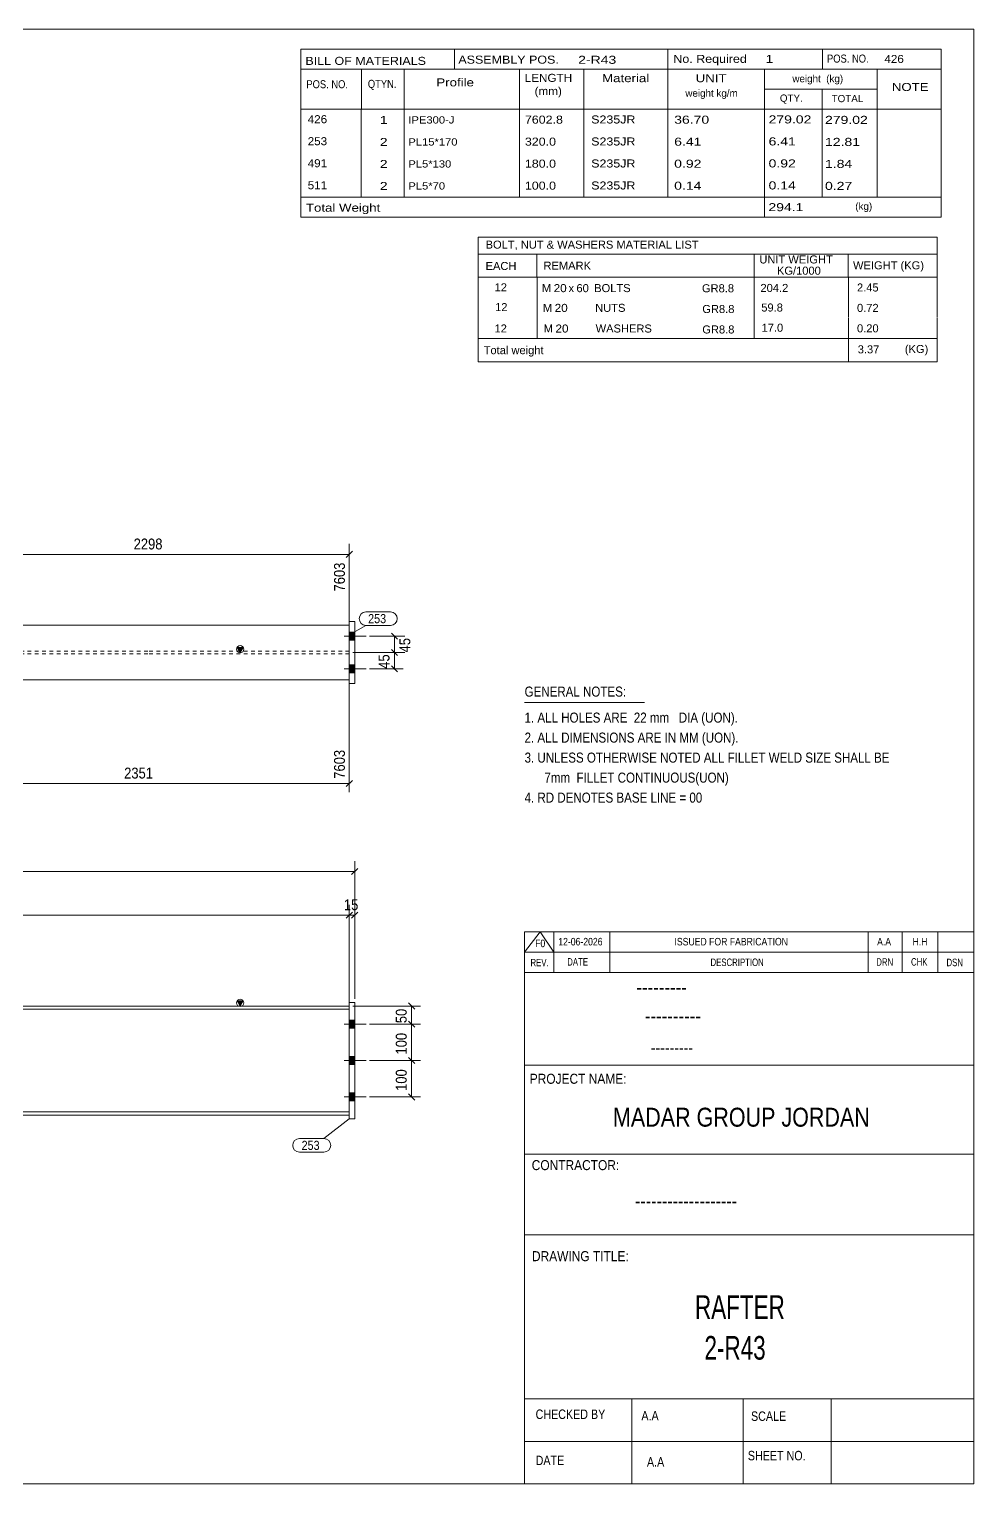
# Model space of a CAD drawing. Header units: millimetres. Extents: x 2 to 579, y 1 to 405.
# Drawn here: x 319.3 to 579, y 5 to 405 of the extents above; entities that cross this region are included whole.
import ezdxf

# ---------------------------------------------------------------- set-up
doc = ezdxf.new("R2010")
doc.units = ezdxf.units.MM
doc.linetypes.add('XKITLINE00', pattern=[0])
doc.linetypes.add('XKITLINE01', pattern=[4, 1, -1, 1, -1])
for name, color, linetype, lineweight in [('Bolt', 3, 'Continuous', 0), ('Dimensions', 7, 'Continuous', 0), ('DrawingSheet', 5, 'Continuous', 0), ('OtherObjectType', 7, 'Continuous', 0), ('Part', 2, 'Continuous', 0), ('PartMark', 7, 'Continuous', 0)]:
    doc.layers.add(name, color=color, linetype=linetype, lineweight=lineweight)
doc.styles.add('@ARIAL_UNICODE_MS_BOLD', font='ARIAL.TTF')
doc.styles.add('ARIAL', font='ARIAL.TTF')
doc.styles.add('ARIAL_NARROW', font='ARIALN.TTF')
doc.styles.add('COMIC_SANS_MS_BOLD', font='COMICBD.TTF')
doc.styles.add('SWIS721_EX_BT', font='ARIAL.TTF')
doc.styles.add('SWISSE', font='ARIAL.TTF')

# ---------------------------------------------------------------- blocks, each defined once
blk = doc.blocks.new('*A1')
at = {"layer": 'Bolt'}
for points in [[(408.82, 130.29), (407.32, 130.29), (407.32, 132.49), (408.82, 132.49)], [(408.82, 130.29), (407.32, 130.29), (407.32, 132.49), (408.82, 132.49)], [(408.82, 120.29), (407.32, 120.29), (407.32, 122.49), (408.82, 122.49)], [(408.82, 120.29), (407.32, 120.29), (407.32, 122.49), (408.82, 122.49)], [(408.82, 110.29), (407.32, 110.29), (407.32, 112.49), (408.82, 112.49)], [(408.82, 110.29), (407.32, 110.29), (407.32, 112.49), (408.82, 112.49)]]:
    blk.add_hatch(color=3, dxfattribs=at).paths.add_polyline_path(points, flags=17)
at = {"layer": 'Bolt', "color": 3, "linetype": 'XKITLINE00', "lineweight": 0}
for p, q in [((408.82, 132.49), (407.32, 132.49)), ((408.82, 132.49), (407.32, 132.49)), ((411.92, 131.39), (405.92, 131.39)), ((411.92, 131.39), (405.92, 131.39)), ((408.82, 130.29), (407.32, 130.29)), ((408.82, 130.29), (407.32, 130.29)), ((411.92, 121.39), (405.92, 121.39)), ((411.92, 121.39), (405.92, 121.39)), ((408.82, 122.49), (407.32, 122.49)), ((408.82, 122.49), (407.32, 122.49)), ((408.82, 120.29), (407.32, 120.29)), ((408.82, 120.29), (407.32, 120.29)), ((408.82, 112.49), (407.32, 112.49)), ((408.82, 112.49), (407.32, 112.49)), ((411.92, 111.39), (405.92, 111.39)), ((411.92, 111.39), (405.92, 111.39)), ((408.82, 110.29), (407.32, 110.29)), ((408.82, 110.29), (407.32, 110.29))]:
    blk.add_line(p, q, dxfattribs=at)
blk = doc.blocks.new('*A5')
at = {"layer": 'Part'}
blk.add_hatch(color=2, dxfattribs=at).paths.add_polyline_path([(376.52, 137.79), (378.12, 137.79), (377.32, 136.39)], flags=17)
at = {"layer": 'Part', "color": 2, "linetype": 'XKITLINE00', "lineweight": 0}
for p, q in [((112.5, 136.39), (57.2, 136.39)), ((232.21, 136.39), (112.6, 136.39)), ((351.92, 136.39), (232.31, 136.39)), ((407.32, 136.39), (352.02, 136.39)), ((377.32, 136.39), (376.52, 137.79)), ((376.52, 137.79), (378.12, 137.79)), ((378.12, 137.79), (377.32, 136.39)), ((57.2, 135.49), (112.5, 135.49)), ((112.6, 135.49), (232.21, 135.49)), ((232.31, 135.49), (351.92, 135.49)), ((352.02, 135.49), (407.32, 135.49)), ((112.5, 107.29), (57.2, 107.29)), ((112.5, 106.39), (57.2, 106.39)), ((232.21, 107.29), (112.6, 107.29)), ((232.21, 106.39), (112.6, 106.39)), ((351.92, 107.29), (232.31, 107.29)), ((351.92, 106.39), (232.31, 106.39)), ((407.32, 107.29), (352.02, 107.29)), ((407.32, 106.39), (352.02, 106.39))]:
    blk.add_line(p, q, dxfattribs=at)
at = {"layer": 'Part', "color": 7, "linetype": 'XKITLINE01', "lineweight": 0}
for p, q in [((57.2, 106.39), (57.2, 136.39)), ((407.32, 107.29), (407.32, 136.39)), ((407.32, 106.39), (407.32, 107.29))]:
    blk.add_line(p, q, dxfattribs=at)
at = {"layer": 'Part', "color": 2, "linetype": 'XKITLINE00', "lineweight": 0}
blk.add_circle((377.32, 137.29), 1, dxfattribs=at)
blk = doc.blocks.new('*A6')
at = {"layer": 'Part', "color": 2, "linetype": 'XKITLINE00', "lineweight": 0}
for p, q in [((407.32, 105.39), (407.32, 137.39)), ((407.32, 137.39), (408.82, 137.39)), ((408.82, 137.39), (408.82, 105.39)), ((408.82, 105.39), (407.32, 105.39))]:
    blk.add_line(p, q, dxfattribs=at)
blk = doc.blocks.new('*A12')
at = {"layer": 'Bolt'}
for points in [[(408.82, 236.99), (407.32, 236.99), (407.32, 239.19), (408.82, 239.19)], [(408.82, 236.99), (407.32, 236.99), (407.32, 239.19), (408.82, 239.19)], [(408.82, 236.99), (407.32, 236.99), (407.32, 239.19), (408.82, 239.19)], [(408.82, 227.99), (407.32, 227.99), (407.32, 230.19), (408.82, 230.19)], [(408.82, 227.99), (407.32, 227.99), (407.32, 230.19), (408.82, 230.19)], [(408.82, 227.99), (407.32, 227.99), (407.32, 230.19), (408.82, 230.19)]]:
    blk.add_hatch(color=3, dxfattribs=at).paths.add_polyline_path(points, flags=17)
at = {"layer": 'Bolt', "color": 3, "linetype": 'XKITLINE00', "lineweight": 0}
for p, q in [((411.92, 238.09), (405.92, 238.09)), ((411.92, 238.09), (405.92, 238.09)), ((411.92, 238.09), (405.92, 238.09)), ((408.82, 239.19), (407.32, 239.19)), ((408.82, 239.19), (407.32, 239.19)), ((408.82, 239.19), (407.32, 239.19)), ((408.82, 236.99), (407.32, 236.99)), ((408.82, 236.99), (407.32, 236.99)), ((408.82, 236.99), (407.32, 236.99)), ((411.92, 229.09), (405.92, 229.09)), ((411.92, 229.09), (405.92, 229.09)), ((411.92, 229.09), (405.92, 229.09)), ((408.82, 230.19), (407.32, 230.19)), ((408.82, 230.19), (407.32, 230.19)), ((408.82, 230.19), (407.32, 230.19)), ((408.82, 227.99), (407.32, 227.99)), ((408.82, 227.99), (407.32, 227.99)), ((408.82, 227.99), (407.32, 227.99))]:
    blk.add_line(p, q, dxfattribs=at)
blk = doc.blocks.new('*A16')
at = {"layer": 'Part'}
blk.add_hatch(color=2, dxfattribs=at).paths.add_polyline_path([(376.52, 234.99), (378.12, 234.99), (377.32, 233.59)], flags=17)
at = {"layer": 'Part', "color": 2, "linetype": 'XKITLINE00', "lineweight": 0}
for p, q in [((57.2, 241.09), (112.5, 241.09)), ((112.6, 241.09), (232.21, 241.09)), ((232.31, 241.09), (351.92, 241.09)), ((352.02, 241.09), (407.32, 241.09)), ((377.32, 233.59), (376.52, 234.99)), ((376.52, 234.99), (378.12, 234.99)), ((378.12, 234.99), (377.32, 233.59)), ((112.5, 226.09), (57.2, 226.09)), ((232.21, 226.09), (112.6, 226.09)), ((351.92, 226.09), (232.31, 226.09)), ((407.32, 226.09), (352.02, 226.09))]:
    blk.add_line(p, q, dxfattribs=at)
at = {"layer": 'Part', "color": 7, "linetype": 'XKITLINE01', "lineweight": 0}
for p, q in [((57.2, 226.09), (57.2, 241.09)), ((407.32, 241.09), (407.32, 226.09)), ((112.5, 233.92), (57.2, 233.92)), ((112.5, 233.27), (57.2, 233.27)), ((232.21, 233.92), (112.6, 233.92)), ((232.21, 233.27), (112.6, 233.27)), ((351.92, 233.92), (232.31, 233.92)), ((351.92, 233.27), (232.31, 233.27)), ((407.32, 233.92), (352.02, 233.92)), ((407.32, 233.27), (352.02, 233.27))]:
    blk.add_line(p, q, dxfattribs=at)
at = {"layer": 'Part', "color": 2, "linetype": 'XKITLINE00', "lineweight": 0}
blk.add_circle((377.32, 234.49), 1, dxfattribs=at)
blk = doc.blocks.new('*A17')
at = {"layer": 'Part', "color": 2, "linetype": 'XKITLINE00', "lineweight": 0}
for p, q in [((408.82, 242.09), (407.32, 242.09)), ((407.32, 242.09), (407.32, 225.09)), ((408.82, 242.09), (408.82, 225.09)), ((408.82, 225.09), (407.32, 225.09))]:
    blk.add_line(p, q, dxfattribs=at)
blk = doc.blocks.new('*A25')
at = {"layer": 'DrawingSheet', "color": 5, "linetype": 'XKITLINE00', "lineweight": 0}
for p, q in [((579, 405), (5, 405)), ((5, 405), (5, 5)), ((579, 5), (579, 405)), ((5, 5), (579, 5))]:
    blk.add_line(p, q, dxfattribs=at)
at = {"layer": 'DrawingSheet', "color": 5, "style": 'ARIAL', "width": 0.85}
blk.add_text('Tekla structures', height=2, rotation=90, dxfattribs=at).set_placement((4.5, 5.5))
blk = doc.blocks.new('*A26')
at = {"layer": 'OtherObjectType', "color": 7, "linetype": 'XKITLINE00', "lineweight": 0}
for p, q in [((442.76, 347.8), (442.75, 336.8)), ((442.76, 347.8), (568.88, 347.8)), ((568.88, 347.8), (568.88, 336.8)), ((442.75, 343.15), (568.88, 343.15)), ((458.87, 343.16), (458.87, 336.8)), ((518.57, 343.16), (518.57, 336.8)), ((544.47, 343.14), (544.47, 336.8)), ((442.76, 336.77), (442.76, 331.27)), ((442.77, 336.8), (568.88, 336.8)), ((458.92, 336.8), (458.92, 331.18)), ((518.57, 336.8), (518.57, 331.18)), ((544.5, 336.8), (544.5, 331.3)), ((568.88, 336.8), (568.88, 331.3)), ((442.79, 331.18), (442.79, 325.57)), ((458.95, 331.18), (458.95, 325.56)), ((518.57, 331.18), (518.57, 325.56)), ((544.5, 331.18), (544.5, 325.68)), ((568.88, 331.18), (568.88, 325.68)), ((442.79, 325.55), (442.79, 319.98)), ((458.95, 325.56), (458.95, 319.94)), ((518.57, 325.56), (518.57, 319.94)), ((544.5, 325.56), (544.5, 319.95)), ((568.88, 325.56), (568.88, 319.95)), ((568.88, 319.95), (442.75, 319.98)), ((442.78, 319.94), (442.78, 313.54)), ((442.85, 319.94), (568.87, 319.94)), ((544.5, 319.91), (544.5, 313.49)), ((568.87, 319.91), (568.87, 313.5)), ((442.77, 313.5), (568.87, 313.5))]:
    blk.add_line(p, q, dxfattribs=at)
at = {"layer": 'OtherObjectType', "color": 7, "style": 'ARIAL_NARROW'}
for s, width, p in [('BOLT, NUT & WASHERS MATERIAL LIST', 1.211571, (444.79, 344.64)), ('EACH', 1.211571, (444.78, 338.77)), ('REMARK', 1.211571, (460.7, 338.86)), ('UNIT WEIGHT', 1.211571, (520.03, 340.57)), ('WEIGHT (KG)', 1.211571, (545.78, 338.95)), (' KG/1000', 1.211571, (524.02, 337.48)), ('12', 1.211571, (447.26, 332.9)), ('M', 1.211571, (460.26, 332.7)), ('20', 1.275, (463.5, 332.68)), ('x', 1.211571, (467.58, 332.68)), ('60', 1.211571, (469.76, 332.67)), ('BOLTS', 1.211571, (474.63, 332.69)), ('GR8.8', 1.211571, (504.25, 332.64)), ('204.2', 1.211571, (520.34, 332.73)), ('2.45', 1.211571, (546.87, 332.86)), ('12', 1.211571, (447.4, 327.46)), ('M', 1.211571, (460.54, 327.26)), ('20', 1.275, (463.78, 327.24)), ('NUTS', 1.211571, (474.91, 327.26)), ('GR8.8', 1.211571, (504.35, 326.94)), ('59.8', 1.211571, (520.56, 327.35)), ('0.72', 1.211571, (546.87, 327.24)), ('17.0', 1.211571, (520.64, 321.79)), ('12', 1.211571, (447.24, 321.59)), ('M', 1.211571, (460.76, 321.59)), ('20', 1.275, (464, 321.57)), ('WASHERS', 1.211571, (475.04, 321.58)), ('GR8.8', 1.211571, (504.35, 321.32)), ('0.20', 1.211571, (546.87, 321.63)), ('Total weight', 1.211571, (444.26, 315.62)), ('3.37', 1.211571, (547.07, 315.85)), ('(KG)', 1.211571, (560.02, 315.95))]:
    blk.add_text(s, height=2.2, dxfattribs=dict(at, width=width)).set_placement(p)
blk = doc.blocks.new('*A27')
at = {"layer": 'OtherObjectType', "color": 7, "linetype": 'XKITLINE00', "lineweight": 0}
blk.add_line((455.5, 219.82), (488.5, 219.82), dxfattribs=at)
at = {"layer": 'OtherObjectType', "color": 7, "style": 'ARIAL_NARROW', "width": 1.008832}
for s, p in [('GENERAL NOTES:', (455.5, 221.47)), ('1. ALL HOLES ARE  22 mm   DIA (UON).', (455.5, 214.32)), ('2. ALL DIMENSIONS ARE IN MM (UON).', (455.5, 208.82)), ('3. UNLESS OTHERWISE NOTED ALL FILLET WELD SIZE SHALL BE', (455.5, 203.32)), ('7mm  FILLET CONTINUOUS(UON)', (460.95, 197.82)), ('4. RD DENOTES BASE LINE = 00', (455.5, 192.32))]:
    blk.add_text(s, height=2.75, dxfattribs=at).set_placement(p)
blk = doc.blocks.new('*A28')
at = {"layer": 'OtherObjectType', "color": 7, "linetype": 'XKITLINE00', "lineweight": 0}
for p, q in [((455.5, 156.76), (579, 156.76)), ((455.5, 151.21), (459.82, 156.76)), ((455.5, 151.21), (455.5, 156.76)), ((459.82, 156.76), (463.53, 151.21)), ((463.53, 151.21), (463.53, 156.76)), ((478.97, 151.21), (478.97, 156.76)), ((549.98, 151.21), (549.98, 156.76)), ((559.24, 151.21), (559.24, 156.76)), ((569.12, 151.21), (569.12, 156.76)), ((579, 151.21), (579, 156.76)), ((455.5, 151.21), (579, 151.21)), ((455.5, 145.65), (455.5, 151.21)), ((459.21, 151.21), (579, 151.21)), ((463.53, 145.65), (463.53, 151.21)), ((478.97, 145.65), (478.97, 151.21)), ((549.98, 145.65), (549.98, 151.21)), ((559.24, 145.65), (559.24, 151.21)), ((569.12, 145.65), (569.12, 151.21)), ((579, 145.65), (579, 151.21))]:
    blk.add_line(p, q, dxfattribs=at)
at = {"layer": 'OtherObjectType', "color": 7, "style": 'ARIAL_NARROW'}
for s, height, width, p in [('F0', 2.058, 1.008832, (458.4, 152.59)), ('12-06-2026', 2.058, 1.008832, (464.76, 153.06)), ('ISSUED FOR FABRICATION', 2.0583, 1.008832, (496.71, 153.06)), ('A.A', 2.058, 1.008832, (552.4, 153.06)), ('H.H', 2.058, 1.008832, (562.13, 153.06)), ('REV.', 2.058, 0.907949, (457.13, 147.31)), ('DATE', 2.058, 0.907949, (467.23, 147.5)), ('DESCRIPTION', 2.0583, 0.907949, (506.61, 147.39)), ('DRN', 2.058, 0.907949, (552.17, 147.47)), ('CHK', 2.058, 0.907949, (561.72, 147.5)), ('DSN', 2.058, 0.907949, (571.47, 147.35))]:
    blk.add_text(s, height=height, dxfattribs=dict(at, width=width)).set_placement(p)
blk = doc.blocks.new('*A30')
at = {"layer": 'OtherObjectType', "color": 2, "linetype": 'XKITLINE00', "lineweight": 0}
for p, q in [((455.5, 145.65), (579, 145.65)), ((455.5, 5), (455.5, 145.64)), ((578.98, 145.64), (579, 5)), ((579, 120.14), (455.5, 120.14)), ((455.5, 95.63), (579, 95.63)), ((579, 73.49), (455.5, 73.49)), ((579, 28.4), (455.5, 28.4)), ((484.94, 28.4), (484.94, 5)), ((515.62, 5), (515.62, 28.4)), ((539.75, 5), (539.75, 28.4)), ((579, 16.7), (455.5, 16.7)), ((579, 5), (455.5, 5))]:
    blk.add_line(p, q, dxfattribs=at)
at = {"layer": 'OtherObjectType', "color": 4, "style": '@ARIAL_UNICODE_MS_BOLD', "width": 0.85}
blk.add_text('---------', height=3.9, dxfattribs=at).set_placement((486.23, 139.59))
at = {"layer": 'OtherObjectType', "color": 7, "style": 'ARIAL', "width": 0.85}
for s, height, p in [('----------', 3.9, (488.56, 131.77)), ('---------', 3.25, (490.21, 123.31))]:
    blk.add_text(s, height=height, dxfattribs=at).set_placement(p)
at = {"layer": 'OtherObjectType', "color": 3, "width": 0.85}
for s, style, p in [('PROJECT NAME:', 'SWIS721_EX_BT', (456.92, 115.01)), ('CONTRACTOR:', 'SWISSE', (457.47, 91.27)), ('DRAWING TITLE:', 'SWIS721_EX_BT', (457.53, 66.24))]:
    blk.add_text(s, height=2.7618, dxfattribs=dict(at, style=style)).set_placement(p)
at = {"layer": 'OtherObjectType', "color": 7, "width": 0.85}
for s, height, p in [('MADAR GROUP JORDAN', 5.2, (479.79, 103.23)), ('CHECKED BY', 2.592, (458.53, 22.86)), ('A.A', 2.592, (487.61, 22.45)), ('SCALE', 2.592, (517.74, 22.33)), ('DATE', 2.592, (458.54, 10.16)), ('A.A', 2.592, (489.14, 9.76)), ('SHEET NO.', 2.592, (516.87, 11.49))]:
    blk.add_text(s, height=height, dxfattribs=at).set_placement(p)
at = {"layer": 'OtherObjectType', "color": 1}
for s, height, style, width, p in [('-------------------', 3.9, 'COMIC_SANS_MS_BOLD', 0.85, (485.87, 80.86)), ('RAFTER', 6.5, 'ARIAL', 0.68, (502.34, 50.37)), ('2-R43', 6.5, 'ARIAL', 0.68, (504.95, 39.17))]:
    blk.add_text(s, height=height, dxfattribs=dict(at, style=style, width=width)).set_placement(p)
blk = doc.blocks.new('*A31')
at = {"layer": 'OtherObjectType', "color": 7, "linetype": 'XKITLINE00', "lineweight": 0}
for p, q in [((393.98, 399.5), (569.98, 399.5)), ((393.98, 399.5), (393.98, 388.5)), ((436.26, 399.42), (436.26, 393.87)), ((494.85, 394), (494.85, 399.5)), ((537.43, 393.96), (537.43, 399.42)), ((569.98, 394), (569.98, 399.5)), ((393.98, 394), (569.98, 394)), ((410.64, 394), (410.64, 383)), ((422.4, 393.98), (422.4, 383.03)), ((454.12, 393.99), (454.13, 383)), ((471.78, 393.98), (471.78, 383)), ((494.85, 393.98), (494.85, 383)), ((521.43, 394), (521.43, 383)), ((552.42, 394), (552.42, 383)), ((569.98, 394), (569.98, 388.5)), ((393.98, 388.5), (393.98, 383)), ((521.45, 388.52), (552.45, 388.52)), ((537.28, 388.52), (537.28, 383)), ((569.98, 388.5), (569.98, 383)), ((393.98, 383), (569.98, 383)), ((393.98, 383), (393.98, 376.95)), ((410.63, 383), (410.63, 376.95)), ((422.44, 382.99), (422.44, 376.95)), ((454.12, 383), (454.11, 376.95)), ((471.79, 383), (471.79, 376.95)), ((494.87, 383), (494.87, 376.95)), ((521.44, 383), (521.44, 376.95)), ((537.33, 382.95), (537.33, 376.95)), ((552.43, 383), (552.43, 376.95)), ((569.98, 383), (569.98, 376.95)), ((393.98, 376.95), (393.98, 370.9)), ((410.63, 376.95), (410.63, 370.9)), ((422.44, 376.94), (422.44, 370.9)), ((454.12, 376.95), (454.11, 370.9)), ((471.79, 376.95), (471.79, 370.9)), ((494.87, 376.95), (494.87, 370.9)), ((521.44, 376.95), (521.44, 370.9)), ((537.33, 376.9), (537.33, 370.9)), ((552.43, 376.95), (552.43, 370.9)), ((569.98, 376.95), (569.98, 370.9)), ((393.98, 370.9), (393.98, 364.85)), ((410.63, 370.9), (410.63, 364.85)), ((422.44, 370.89), (422.44, 364.85)), ((454.12, 370.9), (454.11, 364.85)), ((471.79, 370.9), (471.79, 364.85)), ((494.87, 370.9), (494.87, 364.85)), ((521.44, 370.9), (521.44, 364.85)), ((537.33, 370.85), (537.33, 364.85)), ((552.43, 370.9), (552.43, 364.85)), ((569.98, 370.9), (569.98, 364.85)), ((393.98, 364.85), (393.98, 358.8)), ((410.63, 364.85), (410.63, 358.8)), ((422.44, 364.84), (422.44, 358.8)), ((454.12, 364.85), (454.11, 358.8)), ((471.79, 364.85), (471.79, 358.8)), ((494.87, 364.85), (494.87, 358.8)), ((521.44, 364.85), (521.44, 358.8)), ((537.33, 364.8), (537.33, 358.8)), ((552.43, 364.85), (552.43, 358.8)), ((569.98, 364.85), (569.98, 358.8)), ((393.98, 358.8), (569.98, 358.8)), ((393.98, 358.8), (393.98, 353.3)), ((521.44, 358.8), (521.44, 353.3)), ((569.98, 358.8), (569.98, 353.3)), ((393.98, 353.3), (569.98, 353.3))]:
    blk.add_line(p, q, dxfattribs=at)
at = {"layer": 'OtherObjectType', "color": 7, "style": 'ARIAL_NARROW'}
for s, height, width, p in [('BILL OF MATERIALS', 2.2, 1.36, (395.25, 395.16)), ('ASSEMBLY POS.', 2.2, 1.36, (437.3, 395.5)), ('2-R43', 2.2, 1.525501, (470.23, 395.46)), ('No. Required', 2.2, 1.36, (496.39, 395.72)), ('1', 2.2, 1.525501, (521.75, 395.72)), ('POS. NO.', 2.2, 1.02, (538.63, 395.79)), ('426', 2.2, 1.270501, (554.4, 395.69)), ('LENGTH', 2.2, 1.275, (455.54, 390.49)), ('Material', 2.2, 1.445, (476.81, 390.41)), ('UNIT', 2.2, 1.445, (502.52, 390.4)), ('weight  (kg)', 1.98, 1.19, (529.11, 390.39)), ('POS. NO.', 2.2, 1.02, (395.53, 388.74)), ('QTYN.', 2.2, 1.02, (412.42, 388.84)), ('Profile', 2.2, 1.445, (431.26, 389.25)), ('(mm)', 2.2, 1.275, (458.26, 386.86)), ('weight kg/m', 1.98, 1.19, (499.69, 386.4)), ('NOTE', 2.2, 1.445, (556.44, 387.99)), ('QTY.', 1.98, 1.19, (525.68, 385.03)), ('TOTAL', 1.98, 1.19, (539.9, 384.91)), ('426', 2.2, 1.270501, (395.89, 379.12)), ('1', 2.2, 1.525501, (415.71, 378.91)), ('IPE300-J', 1.98, 1.355501, (423.56, 379.04)), ('7602.8', 2.2, 1.355501, (455.59, 379.01)), ('S235JR', 2.2, 1.355501, (473.81, 379.05)), ('36.70', 2.2, 1.525501, (496.62, 378.99)), ('279.02', 2.2, 1.525501, (522.57, 379.07)), ('279.02', 2.2, 1.525501, (538.08, 378.94)), ('253', 2.2, 1.270501, (395.89, 373.07)), ('2', 2.2, 1.525501, (415.71, 372.86)), ('PL15*170', 1.98, 1.355501, (423.56, 372.99)), ('320.0', 2.2, 1.355501, (455.59, 372.96)), ('S235JR', 2.2, 1.355501, (473.81, 373)), ('6.41', 2.2, 1.525501, (496.62, 372.94)), ('6.41', 2.2, 1.525501, (522.57, 373.02)), ('12.81', 2.2, 1.525501, (538.08, 372.89)), ('491', 2.2, 1.270501, (395.89, 367.02)), ('2', 2.2, 1.525501, (415.71, 366.81)), ('PL5*130', 1.98, 1.355501, (423.56, 366.94)), ('180.0', 2.2, 1.355501, (455.59, 366.91)), ('S235JR', 2.2, 1.355501, (473.81, 366.95)), ('0.92', 2.2, 1.525501, (496.62, 366.89)), ('0.92', 2.2, 1.525501, (522.57, 366.97)), ('1.84', 2.2, 1.525501, (538.08, 366.84)), ('511', 2.2, 1.270501, (395.89, 360.97)), ('2', 2.2, 1.525501, (415.71, 360.76)), ('PL5*70', 1.98, 1.355501, (423.56, 360.89)), ('100.0', 2.2, 1.355501, (455.59, 360.86)), ('S235JR', 2.2, 1.355501, (473.81, 360.9)), ('0.14', 2.2, 1.525501, (496.62, 360.84)), ('0.14', 2.2, 1.525501, (522.57, 360.92)), ('0.27', 2.2, 1.525501, (538.08, 360.79)), ('Total Weight', 2.2, 1.445, (395.4, 354.79)), ('294.1', 2.2, 1.525501, (522.52, 354.94)), ('(kg)', 1.98, 1.19, (546.4, 355.31))]:
    blk.add_text(s, height=height, dxfattribs=dict(at, width=width)).set_placement(p)
blk = doc.blocks.new('*A33')
at = {"layer": 'Dimensions', "color": 7, "linetype": 'XKITLINE00', "lineweight": 0}
for p, q in [((55.7, 138.39), (55.7, 176.24)), ((408.82, 138.39), (408.82, 176.24)), ((56.55, 174.24), (54.85, 172.55)), ((55.7, 173.39), (408.82, 173.39)), ((409.67, 174.24), (407.97, 172.55))]:
    blk.add_line(p, q, dxfattribs=at)
at = {"layer": 'Dimensions', "color": 3}
for p in [(55.7, 173.39), (408.82, 173.39)]:
    blk.add_point(p, dxfattribs=at)
at = {"layer": 'Dimensions', "color": 3, "style": 'ARIAL', "width": 0.85}
blk.add_text('7633', height=3, dxfattribs=at).set_placement((227.81, 174.74))
blk = doc.blocks.new('*A35')
at = {"layer": 'Dimensions', "color": 7, "linetype": 'XKITLINE00', "lineweight": 0}
for p, q in [((57.2, 137.39), (57.2, 164.24)), ((407.32, 137.39), (407.32, 164.24)), ((58.05, 162.24), (56.35, 160.55)), ((57.2, 161.39), (407.32, 161.39)), ((408.17, 162.24), (406.47, 160.55))]:
    blk.add_line(p, q, dxfattribs=at)
at = {"layer": 'Dimensions', "color": 3}
for p in [(57.2, 161.39), (407.32, 161.39)]:
    blk.add_point(p, dxfattribs=at)
at = {"layer": 'Dimensions', "color": 3, "style": 'ARIAL', "width": 0.85}
blk.add_text('7603', height=3, dxfattribs=at).set_placement((227.81, 162.74))
blk = doc.blocks.new('*A36')
at = {"layer": 'Dimensions', "color": 7, "linetype": 'XKITLINE00', "lineweight": 0}
for p, q in [((407.32, 137.39), (407.32, 164.24)), ((408.82, 138.39), (408.82, 164.24)), ((408.17, 162.24), (406.47, 160.55)), ((407.32, 161.39), (408.82, 161.39)), ((409.67, 162.24), (407.97, 160.55))]:
    blk.add_line(p, q, dxfattribs=at)
at = {"layer": 'Dimensions', "color": 3}
for p in [(407.32, 161.39), (408.82, 161.39)]:
    blk.add_point(p, dxfattribs=at)
at = {"layer": 'Dimensions', "color": 3, "style": 'ARIAL', "width": 0.85}
blk.add_text('15', height=3, dxfattribs=at).set_placement((405.84, 162.74))
blk = doc.blocks.new('*A44')
at = {"layer": 'Dimensions', "color": 7, "linetype": 'XKITLINE00', "lineweight": 0}
for p, q in [((412.92, 121.39), (426.85, 121.39)), ((423.6, 122.24), (425.3, 120.55)), ((424.45, 111.39), (424.45, 121.39)), ((423.6, 112.24), (425.3, 110.55)), ((412.92, 111.39), (426.85, 111.39))]:
    blk.add_line(p, q, dxfattribs=at)
at = {"layer": 'Dimensions', "color": 3}
for p in [(424.45, 121.39), (424.45, 111.39)]:
    blk.add_point(p, dxfattribs=at)
at = {"layer": 'Dimensions', "color": 3, "style": 'ARIAL', "width": 0.85}
blk.add_text('100', height=3, rotation=90.0002, dxfattribs=at).set_placement((423.1, 113.06))
blk = doc.blocks.new('*A45')
at = {"layer": 'Dimensions', "color": 7, "linetype": 'XKITLINE00', "lineweight": 0}
for p, q in [((423.6, 132.24), (425.3, 130.55)), ((412.92, 131.39), (426.85, 131.39)), ((424.45, 121.39), (424.45, 131.39)), ((412.92, 121.39), (426.85, 121.39)), ((423.6, 122.24), (425.3, 120.55))]:
    blk.add_line(p, q, dxfattribs=at)
at = {"layer": 'Dimensions', "color": 3}
for p in [(424.45, 131.39), (424.45, 121.39)]:
    blk.add_point(p, dxfattribs=at)
at = {"layer": 'Dimensions', "color": 3, "style": 'ARIAL', "width": 0.85}
blk.add_text('100', height=3, rotation=90.0002, dxfattribs=at).set_placement((423.1, 123.06))
blk = doc.blocks.new('*A46')
at = {"layer": 'Dimensions', "color": 7, "linetype": 'XKITLINE00', "lineweight": 0}
for p, q in [((408.32, 136.39), (426.85, 136.39)), ((423.6, 137.24), (425.3, 135.55)), ((424.45, 131.39), (424.45, 136.39)), ((423.6, 132.24), (425.3, 130.55)), ((412.92, 131.39), (426.85, 131.39))]:
    blk.add_line(p, q, dxfattribs=at)
at = {"layer": 'Dimensions', "color": 3}
for p in [(424.45, 136.39), (424.45, 131.39)]:
    blk.add_point(p, dxfattribs=at)
at = {"layer": 'Dimensions', "color": 3, "style": 'ARIAL', "width": 0.85}
blk.add_text('50', height=3, rotation=90.0002, dxfattribs=at).set_placement((423.1, 131.67))
blk = doc.blocks.new('*A50')
at = {"layer": 'PartMark', "color": 7, "linetype": 'XKITLINE00', "lineweight": 0}
for p, q in [((407.32, 105.39), (400.37, 99.93)), ((393.61, 99.93), (400.37, 99.93)), ((393.61, 96.23), (400.37, 96.23))]:
    blk.add_line(p, q, dxfattribs=at)
for centre, start, end in [((393.61, 98.08), 90, 270), ((400.37, 98.08), 270, 90)]:
    blk.add_arc(centre, 1.85, start, end, dxfattribs=at)
at = {"layer": 'PartMark', "color": 3, "style": 'ARIAL', "width": 0.85}
blk.add_text('253', height=2.5, dxfattribs=at).set_placement((394.21, 96.83))
blk = doc.blocks.new('*A61')
at = {"layer": 'Dimensions', "color": 7, "linetype": 'XKITLINE00', "lineweight": 0}
for p, q in [((408.32, 233.59), (422.13, 233.59)), ((418.88, 234.44), (420.58, 232.75)), ((419.73, 229.09), (419.73, 233.59)), ((412.92, 229.09), (422.13, 229.09)), ((418.88, 229.94), (420.58, 228.25))]:
    blk.add_line(p, q, dxfattribs=at)
at = {"layer": 'Dimensions', "color": 3}
for p in [(419.73, 233.59), (419.73, 229.09)]:
    blk.add_point(p, dxfattribs=at)
at = {"layer": 'Dimensions', "color": 3, "style": 'ARIAL', "width": 0.85}
blk.add_text('45', height=3, rotation=90.0002, dxfattribs=at).set_placement((418.38, 229.12))
blk = doc.blocks.new('*A62')
at = {"layer": 'Dimensions', "color": 7, "linetype": 'XKITLINE00', "lineweight": 0}
for p, q in [((412.92, 238.09), (422.58, 238.09)), ((418.88, 238.94), (420.58, 237.25)), ((419.73, 233.59), (419.73, 238.09)), ((408.32, 233.59), (422.58, 233.59)), ((418.88, 234.44), (420.58, 232.75))]:
    blk.add_line(p, q, dxfattribs=at)
at = {"layer": 'Dimensions', "color": 3}
for p in [(419.73, 238.09), (419.73, 233.59)]:
    blk.add_point(p, dxfattribs=at)
at = {"layer": 'Dimensions', "color": 3, "style": 'ARIAL', "width": 0.85}
blk.add_text('45', height=3, rotation=90.0002, dxfattribs=at).set_placement((424.08, 233.62))
blk = doc.blocks.new('*A65')
at = {"layer": 'Dimensions', "color": 7, "linetype": 'XKITLINE00', "lineweight": 0}
for p, q in [((298.53, 261.43), (296.83, 259.73)), ((297.68, 237.75), (297.68, 263.43)), ((297.68, 260.58), (407.32, 260.58)), ((408.17, 261.43), (406.47, 259.73)), ((407.32, 242.09), (407.32, 263.43))]:
    blk.add_line(p, q, dxfattribs=at)
at = {"layer": 'Dimensions', "color": 3}
for p in [(297.68, 260.58), (407.32, 260.58)]:
    blk.add_point(p, dxfattribs=at)
at = {"layer": 'Dimensions', "color": 3, "style": 'ARIAL', "width": 0.85}
blk.add_text('2298', height=3, dxfattribs=at).set_placement((348.05, 261.93))
blk.add_text('7603', height=3, rotation=90.0002, dxfattribs=at).set_placement((406.12, 250.38))
blk = doc.blocks.new('*A70')
at = {"layer": 'Dimensions', "color": 7, "linetype": 'XKITLINE00', "lineweight": 0}
for p, q in [((292.45, 232.28), (292.45, 195.19)), ((407.32, 225.09), (407.32, 195.19)), ((293.3, 198.44), (291.61, 196.75)), ((292.45, 197.59), (407.32, 197.59)), ((408.17, 198.44), (406.47, 196.75))]:
    blk.add_line(p, q, dxfattribs=at)
at = {"layer": 'Dimensions', "color": 3}
for p in [(292.45, 197.59), (407.32, 197.59)]:
    blk.add_point(p, dxfattribs=at)
at = {"layer": 'Dimensions', "color": 3, "style": 'ARIAL', "width": 0.85}
blk.add_text('7603', height=3, rotation=90.0002, dxfattribs=at).set_placement((406.12, 198.89))
blk.add_text('2351', height=3, dxfattribs=at).set_placement((345.44, 198.94))
blk = doc.blocks.new('*A78')
at = {"layer": 'PartMark', "color": 7, "linetype": 'XKITLINE00', "lineweight": 0}
for p, q in [((411.89, 244.76), (418.65, 244.76)), ((407.65, 238.67), (411.89, 241.06)), ((411.89, 241.06), (418.65, 241.06))]:
    blk.add_line(p, q, dxfattribs=at)
for centre, start, end in [((411.89, 242.91), 90, 270), ((418.65, 242.91), 270, 90)]:
    blk.add_arc(centre, 1.85, start, end, dxfattribs=at)
at = {"layer": 'PartMark', "color": 3, "style": 'ARIAL', "width": 0.85}
blk.add_text('253', height=2.5, dxfattribs=at).set_placement((412.49, 241.66))

msp = doc.modelspace()

# ---------------------------------------------------------------- block references
at = {"lineweight": 0}
for name in ['*A25', '*A31', '*A26', '*A65', '*A78', '*A17', '*A12', '*A62', '*A70', '*A61', '*A27', '*A33', '*A35', '*A36', '*A28', '*A30', '*A6', '*A46', '*A1', '*A45', '*A44', '*A50']:
    msp.add_blockref(name, (0, 0), dxfattribs=at)
at = {"layer": 'Part', "lineweight": 0}
for name in ['*A16', '*A5']:
    msp.add_blockref(name, (0, 0), dxfattribs=at)

doc.saveas('drawing.dxf')
